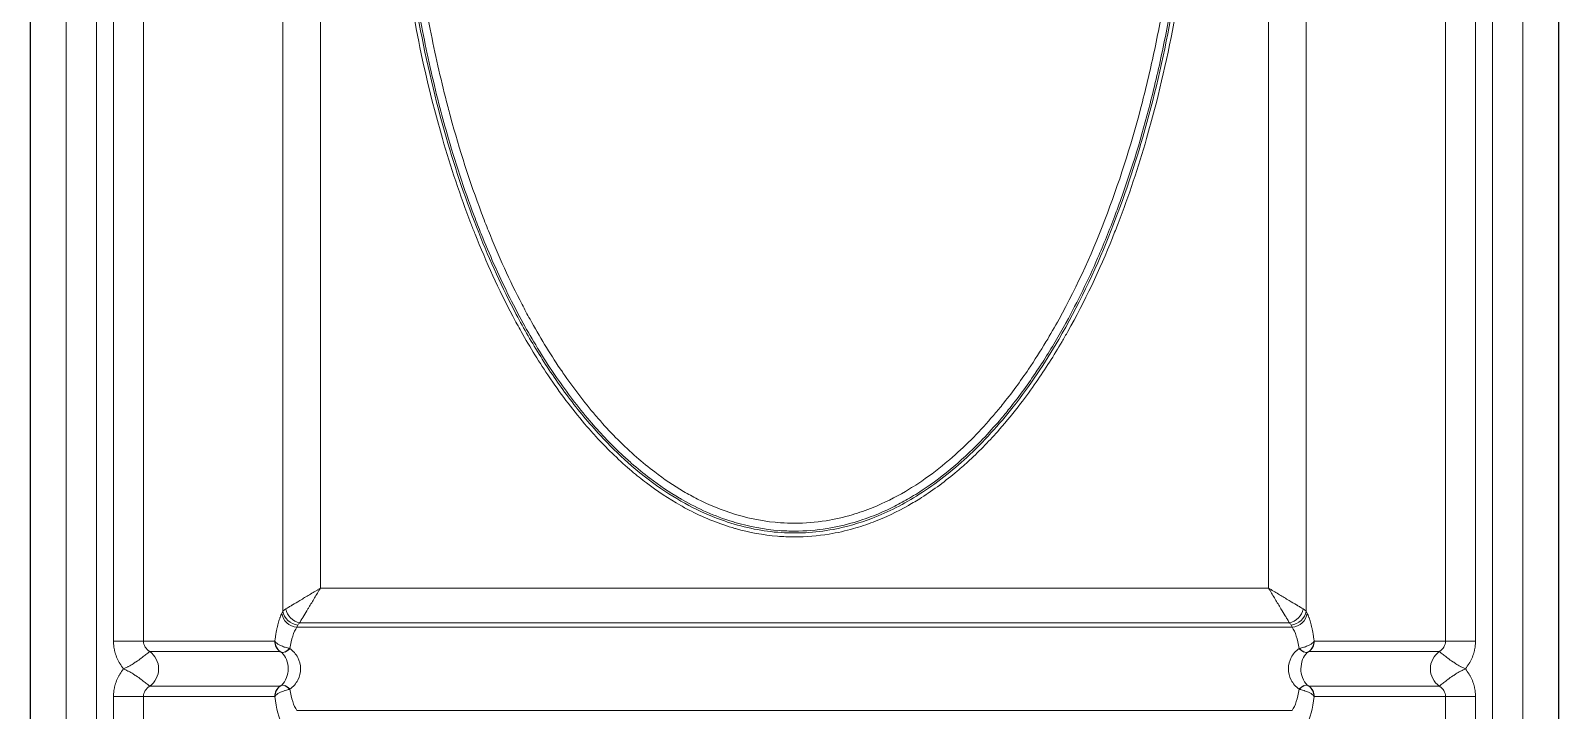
# Model space of a CAD drawing. Header units: millimetres. Extents: x 0 to 1486, y 0 to 1051.
# Drawn here: x 307.04 to 336.74, y 336.79 to 350 of the extents above; entities that cross this region are included whole.
import ezdxf

# ---------------------------------------------------------------- set-up
doc = ezdxf.new("R2010")
doc.units = ezdxf.units.MM
doc.header["$LTSCALE"] = 1.25
doc.layers.add('Sichtbare Kanten(DIN)', color=7, linetype='Continuous', lineweight=25, true_color=0x262659)
doc.layers.add('Sichtbare tangentiale Kanten(DIN)', color=7, linetype='Continuous', lineweight=15, true_color=0x1a1a3e)

msp = doc.modelspace()

# ---------------------------------------------------------------- linework, layer by layer
at = {"layer": 'Sichtbare Kanten(DIN)'}
for p, q in [((307.038, 298.796), (307.038, 411.92)), ((336.738, 411.92), (336.738, 298.796))]:
    msp.add_line(p, q, dxfattribs=at)
for centre, major_axis, ratio, start_param, end_param in [((312.03, 338.136), (0, -0.25), 0.970296, 4.712396, 5.654914), ((312.077, 338.105), (-0.169, -0.184), 0.314992, 0.703155, 1.240368), ((331.699, 338.105), (0.169, -0.184), 0.314992, 5.042817, 5.580031), ((331.747, 338.136), (0, -0.25), 0.970296, 0.628271, 1.570789), ((312.03, 337.061), (0, -0.25), 0.970296, 3.769864, 4.712382), ((312.077, 337.092), (0.169, -0.184), 0.314992, 1.901224, 2.441847), ((331.699, 337.092), (-0.169, -0.184), 0.314992, 3.841338, 4.381961), ((331.747, 337.061), (0, -0.25), 0.970296, 1.570803, 2.513321)]:
    msp.add_ellipse(centre, major_axis=major_axis, ratio=ratio, start_param=start_param, end_param=end_param, dxfattribs=at)
at = {"layer": 'Sichtbare tangentiale Kanten(DIN)'}
for p, q in [((307.732, 299.49), (307.732, 411.227)), ((308.323, 299.49), (308.323, 411.227)), ((335.454, 299.49), (335.454, 411.227)), ((336.045, 299.49), (336.045, 411.227)), ((308.651, 338.136), (308.651, 372.581)), ((309.233, 338.136), (309.233, 372.581)), ((334.544, 338.136), (334.544, 372.581)), ((335.126, 338.136), (335.126, 372.581)), ((311.945, 338.718), (311.945, 371.998)), ((331.832, 338.718), (331.832, 371.998)), ((312.672, 339.166), (312.672, 371.55)), ((331.104, 339.166), (331.104, 371.55)), ((312.672, 339.166), (331.104, 339.166)), ((311.945, 338.718), (311.923, 338.676)), ((331.832, 338.718), (331.853, 338.676)), ((312.236, 338.449), (312.214, 338.406)), ((312.214, 338.406), (331.562, 338.406)), ((312.268, 338.492), (331.508, 338.492)), ((331.541, 338.449), (331.562, 338.406)), ((308.651, 338.136), (309.233, 338.136)), ((309.233, 338.136), (311.787, 338.136)), ((334.544, 338.136), (331.989, 338.136)), ((335.126, 338.136), (334.544, 338.136)), ((309.354, 337.933), (311.887, 337.933)), ((334.423, 337.933), (331.889, 337.933)), ((311.887, 337.263), (309.354, 337.263)), ((331.889, 337.263), (334.423, 337.263)), ((309.233, 337.061), (308.651, 337.061)), ((308.651, 300.979), (308.651, 337.061)), ((309.233, 300.979), (309.233, 337.061)), ((311.787, 337.061), (309.233, 337.061)), ((331.989, 337.061), (334.544, 337.061)), ((334.544, 337.061), (335.126, 337.061)), ((334.544, 300.979), (334.544, 337.061)), ((335.126, 300.979), (335.126, 337.061)), ((312.214, 336.79), (331.562, 336.79))]:
    msp.add_line(p, q, dxfattribs=at)
for centre, start, end in [((309.118, 337.598), 305.1797, 54.8203), ((334.659, 337.598), 125.1797, 234.8203)]:
    msp.add_arc(centre, 0.41, start, end, dxfattribs=at)
for centre, major_axis, ratio, start_param, end_param in [((312.214, 338.676), (0.267, -0.136), 0.876427, 3.667962, 5.132177), ((312.726, 338.666), (-0.803, 0), 0.281851, 5.844325, 6.048636), ((312.236, 338.718), (0.267, -0.136), 0.876427, 3.667962, 5.132177), ((312.268, 338.762), (-0.212, 0.212), 0.822157, 0.88269, 2.258902), ((331.508, 338.762), (-0.212, -0.212), 0.822157, 0.88269, 2.258902), ((331.541, 338.718), (-0.267, -0.136), 0.876427, 1.151008, 2.615224), ((331.562, 338.676), (-0.267, -0.136), 0.876427, 1.151008, 2.615224), ((331.051, 338.666), (0.803, 0), 0.281851, 0.234549, 0.438861), ((312.346, 337.598), (0, 0.9), 0.332438, 0.455273, 1.114572), ((312.761, 338.397), (-0.539, 0), 0.439726, 5.869599, 6.063499), ((331.015, 338.397), (0.539, 0), 0.439726, 0.219686, 0.413587), ((331.431, 337.598), (0, 0.9), 0.332438, 5.168614, 5.827913), ((309.527, 338.136), (-0.294, 0), 0.850826, 0.000149, 0.942731), ((334.25, 338.136), (0.294, 0), 0.850826, 5.340455, 6.283036), ((312.077, 338.105), (-0.169, -0.184), 0.314992, 0.165941, 0.703155), ((331.699, 338.105), (0.169, -0.184), 0.314992, 5.580031, 6.117244), ((309.527, 337.061), (0.294, 0), 0.850826, 2.198862, 3.141444), ((312.077, 337.092), (-0.169, 0.184), 0.314992, 5.58344, 6.117244), ((312.346, 337.598), (0, 0.9), 0.332438, 2.027023, 2.68632), ((331.431, 337.598), (0, 0.9), 0.332438, 3.596865, 4.256163), ((331.699, 337.092), (0.169, 0.184), 0.314992, 0.165941, 0.699745), ((334.25, 337.061), (-0.294, 0), 0.850826, 3.141742, 4.084323), ((312.054, 337.595), (-0.001, 1.197), 0.249407, 2.033422, 2.685728), ((331.723, 337.595), (0.001, 1.197), 0.249407, 3.597457, 4.249764)]:
    msp.add_ellipse(centre, major_axis=major_axis, ratio=ratio, start_param=start_param, end_param=end_param, dxfattribs=at)
for points, knots in [([(321.888, 370.555), (322.101, 370.555), (322.315, 370.538), (322.525, 370.505), (322.697, 370.478), (322.867, 370.441), (323.034, 370.394), (323.21, 370.344), (323.382, 370.284), (323.551, 370.214), (323.74, 370.135), (323.923, 370.045), (324.101, 369.945), (324.233, 369.87), (324.363, 369.79), (324.489, 369.705), (324.683, 369.573), (324.87, 369.43), (325.049, 369.279), (325.141, 369.201), (325.23, 369.121), (325.317, 369.04), (325.512, 368.857), (325.698, 368.665), (325.874, 368.464), (326.098, 368.21), (326.307, 367.944), (326.503, 367.668), (326.531, 367.628), (326.559, 367.588), (326.587, 367.548), (326.807, 367.23), (327.011, 366.901), (327.2, 366.564), (327.225, 366.52), (327.25, 366.476), (327.274, 366.432), (327.435, 366.137), (327.586, 365.836), (327.728, 365.531), (327.891, 365.178), (328.042, 364.82), (328.181, 364.457), (328.456, 363.742), (328.687, 363.01), (328.881, 362.27), (328.883, 362.264), (328.884, 362.258), (328.886, 362.252), (329.082, 361.503), (329.24, 360.745), (329.365, 359.981), (329.432, 359.576), (329.489, 359.169), (329.537, 358.761), (329.579, 358.401), (329.615, 358.039), (329.643, 357.677), (329.689, 357.098), (329.718, 356.517), (329.729, 355.936), (329.733, 355.743), (329.735, 355.551), (329.735, 355.359), (329.735, 354.638), (329.709, 353.918), (329.656, 353.2), (329.652, 353.147), (329.648, 353.093), (329.644, 353.04), (329.582, 352.269), (329.49, 351.5), (329.365, 350.736), (329.364, 350.728), (329.363, 350.72), (329.361, 350.713), (329.237, 349.957), (329.08, 349.206), (328.886, 348.466), (328.837, 348.279), (328.786, 348.093), (328.733, 347.908), (328.571, 347.35), (328.388, 346.798), (328.179, 346.256), (328.144, 346.163), (328.107, 346.07), (328.07, 345.977), (327.818, 345.352), (327.531, 344.741), (327.201, 344.153), (327.164, 344.088), (327.127, 344.024), (327.089, 343.959), (326.932, 343.69), (326.764, 343.426), (326.587, 343.169), (326.489, 343.028), (326.387, 342.888), (326.283, 342.752), (326.152, 342.581), (326.016, 342.415), (325.874, 342.253), (325.689, 342.043), (325.495, 341.841), (325.289, 341.651), (325.211, 341.579), (325.131, 341.508), (325.049, 341.439), (324.829, 341.253), (324.597, 341.08), (324.354, 340.925), (324.271, 340.872), (324.186, 340.821), (324.101, 340.773), (323.882, 340.649), (323.654, 340.541), (323.419, 340.451), (323.293, 340.403), (323.164, 340.36), (323.034, 340.323), (322.879, 340.279), (322.721, 340.244), (322.563, 340.218), (322.34, 340.181), (322.114, 340.162), (321.888, 340.162), (321.777, 340.162), (321.666, 340.167), (321.555, 340.176), (321.281, 340.198), (321.008, 340.248), (320.743, 340.323), (320.738, 340.324), (320.734, 340.326), (320.729, 340.327), (320.437, 340.41), (320.154, 340.524), (319.883, 340.661), (319.813, 340.697), (319.744, 340.734), (319.676, 340.773), (319.444, 340.904), (319.221, 341.052), (319.009, 341.213), (318.913, 341.286), (318.819, 341.361), (318.727, 341.439), (318.492, 341.638), (318.27, 341.853), (318.06, 342.078), (318.007, 342.136), (317.954, 342.194), (317.902, 342.253), (317.647, 342.544), (317.41, 342.851), (317.19, 343.169), (317.17, 343.198), (317.15, 343.227), (317.131, 343.256), (316.933, 343.547), (316.748, 343.847), (316.576, 344.153), (316.52, 344.252), (316.466, 344.351), (316.413, 344.451), (316.138, 344.969), (315.895, 345.503), (315.679, 346.048), (315.651, 346.117), (315.624, 346.186), (315.597, 346.256), (315.389, 346.798), (315.205, 347.35), (315.044, 347.908), (314.99, 348.093), (314.939, 348.279), (314.89, 348.466), (314.723, 349.105), (314.583, 349.751), (314.468, 350.402), (314.448, 350.513), (314.429, 350.625), (314.411, 350.736), (314.286, 351.5), (314.194, 352.269), (314.133, 353.04), (314.131, 353.068), (314.128, 353.097), (314.126, 353.125), (314.07, 353.868), (314.042, 354.613), (314.042, 355.359), (314.042, 355.43), (314.042, 355.5), (314.042, 355.571), (314.047, 356.274), (314.077, 356.977), (314.133, 357.677), (314.143, 357.808), (314.154, 357.938), (314.167, 358.068), (314.226, 358.708), (314.307, 359.347), (314.411, 359.981), (314.471, 360.344), (314.538, 360.707), (314.613, 361.067), (314.696, 361.464), (314.788, 361.859), (314.89, 362.252), (315.002, 362.678), (315.126, 363.102), (315.263, 363.521), (315.366, 363.837), (315.478, 364.151), (315.597, 364.461), (315.652, 364.603), (315.708, 364.744), (315.766, 364.884), (315.997, 365.444), (316.257, 365.991), (316.552, 366.52), (316.56, 366.535), (316.568, 366.549), (316.576, 366.564), (316.766, 366.901), (316.969, 367.23), (317.19, 367.548), (317.199, 367.562), (317.209, 367.576), (317.219, 367.59), (317.431, 367.893), (317.658, 368.186), (317.902, 368.464), (318.031, 368.61), (318.164, 368.752), (318.303, 368.889), (318.439, 369.024), (318.581, 369.154), (318.727, 369.279), (318.859, 369.391), (318.996, 369.498), (319.136, 369.599), (319.31, 369.724), (319.49, 369.84), (319.675, 369.945), (319.825, 370.029), (319.98, 370.107), (320.137, 370.176), (320.334, 370.262), (320.536, 370.335), (320.743, 370.394), (321.115, 370.499), (321.502, 370.555), (321.888, 370.555)], [0, 0, 0, 0, 0.639708, 0.639708, 0.639708, 1.160348, 1.160348, 1.160348, 1.708499, 1.708499, 1.708499, 2.321068, 2.321068, 2.321068, 2.777127, 2.777127, 2.777127, 3.481707, 3.481707, 3.481707, 3.840961, 3.840961, 3.840961, 4.642216, 4.642216, 4.642216, 5.656868, 5.656868, 5.656868, 5.802986, 5.802986, 5.802986, 6.963587, 6.963587, 6.963587, 7.114552, 7.114552, 7.114552, 8.124051, 8.124051, 8.124051, 9.289556, 9.289556, 9.289556, 11.587453, 11.587453, 11.587453, 11.605982, 11.605982, 11.605982, 13.927144, 13.927144, 13.927144, 15.159529, 15.159529, 15.159529, 16.248341, 16.248341, 16.248341, 17.992352, 17.992352, 17.992352, 18.569576, 18.569576, 18.569576, 20.730291, 20.730291, 20.730291, 20.890769, 20.890769, 20.890769, 23.211965, 23.211965, 23.211965, 23.235727, 23.235727, 23.235727, 25.53318, 25.53318, 25.53318, 26.112017, 26.112017, 26.112017, 27.854377, 27.854377, 27.854377, 28.153739, 28.153739, 28.153739, 30.175562, 30.175562, 30.175562, 30.399314, 30.399314, 30.399314, 31.336224, 31.336224, 31.336224, 31.85246, 31.85246, 31.85246, 32.496894, 32.496894, 32.496894, 33.336993, 33.336993, 33.336993, 33.657413, 33.657413, 33.657413, 34.522413, 34.522413, 34.522413, 34.818036, 34.818036, 34.818036, 35.57249, 35.57249, 35.57249, 35.978641, 35.978641, 35.978641, 36.461729, 36.461729, 36.461729, 37.139135, 37.139135, 37.139135, 37.472442, 37.472442, 37.472442, 38.299742, 38.299742, 38.299742, 38.313597, 38.313597, 38.313597, 39.224503, 39.224503, 39.224503, 39.460284, 39.460284, 39.460284, 40.259784, 40.259784, 40.259784, 40.620853, 40.620853, 40.620853, 41.545701, 41.545701, 41.545701, 41.781511, 41.781511, 41.781511, 42.942132, 42.942132, 42.942132, 43.047049, 43.047049, 43.047049, 44.102719, 44.102719, 44.102719, 44.442228, 44.442228, 44.442228, 46.200033, 46.200033, 46.200033, 46.423921, 46.423921, 46.423921, 48.166433, 48.166433, 48.166433, 48.745108, 48.745108, 48.745108, 50.727283, 50.727283, 50.727283, 51.066318, 51.066318, 51.066318, 53.387519, 53.387519, 53.387519, 53.473034, 53.473034, 53.473034, 55.708716, 55.708716, 55.708716, 55.921312, 55.921312, 55.921312, 58.029915, 58.029915, 58.029915, 58.421576, 58.421576, 58.421576, 60.351166, 60.351166, 60.351166, 61.455449, 61.455449, 61.455449, 62.672368, 62.672368, 62.672368, 63.995258, 63.995258, 63.995258, 64.993534, 64.993534, 64.993534, 65.448701, 65.448701, 65.448701, 67.264643, 67.264643, 67.264643, 67.314698, 67.314698, 67.314698, 68.475297, 68.475297, 68.475297, 68.525889, 68.525889, 68.525889, 69.636002, 69.636002, 69.636002, 70.220476, 70.220476, 70.220476, 70.796631, 70.796631, 70.796631, 71.316647, 71.316647, 71.316647, 71.957253, 71.957253, 71.957253, 72.473802, 72.473802, 72.473802, 73.117889, 73.117889, 73.117889, 74.278288, 74.278288, 74.278288, 74.278288]), ([(321.888, 370.479), (322.15, 370.479), (322.709, 370.423), (323.583, 370.153), (324.462, 369.669), (325.311, 368.978), (326.071, 368.15), (326.702, 367.267), (327.435, 366.031), (328.172, 364.387), (328.797, 362.402), (329.215, 360.516), (329.529, 358.426), (329.695, 355.982), (329.622, 353.127), (329.282, 350.43), (328.724, 348.024), (328.012, 345.928), (327.172, 344.164), (326.216, 342.733), (325.301, 341.718), (324.369, 340.984), (323.48, 340.525), (322.547, 340.257), (321.565, 340.203), (320.644, 340.403), (319.89, 340.726), (319.26, 341.105), (318.658, 341.581), (318.054, 342.176), (317.485, 342.865), (316.944, 343.659), (316.339, 344.713), (315.695, 346.129), (315.056, 348.019), (314.505, 350.375), (314.174, 352.944), (314.085, 355.597), (314.213, 358.168), (314.59, 360.82), (315.182, 363.145), (315.883, 365.031), (316.494, 366.298), (317.11, 367.317), (317.683, 368.112), (318.408, 368.924), (319.233, 369.617), (320.183, 370.15), (321.051, 370.423), (321.641, 370.479), (321.888, 370.479)], [0, 0, 0, 0, 0.801473, 1.708499, 2.777127, 3.840961, 5.018658, 6.172353, 7.114552, 9.351003, 11.587453, 13.373491, 15.159529, 17.94491, 20.730291, 23.740723, 26.112017, 28.153739, 30.399314, 31.987116, 33.336993, 34.522413, 35.57249, 36.368743, 37.472442, 38.554664, 39.224503, 39.965544, 40.78815, 41.545701, 42.532728, 43.487478, 44.442228, 46.200033, 48.166433, 50.445565, 53.473034, 55.947305, 58.421576, 61.208417, 63.995258, 65.629951, 67.264643, 68.228999, 69.222094, 70.220476, 71.519845, 72.473802, 73.523577, 74.278288, 74.278288, 74.278288, 74.278288]), ([(321.888, 370.443), (322.281, 370.443), (322.674, 370.382), (323.05, 370.272), (323.22, 370.222), (323.387, 370.161), (323.55, 370.092), (323.746, 370.008), (323.937, 369.911), (324.121, 369.804), (324.236, 369.736), (324.349, 369.664), (324.459, 369.589), (324.669, 369.445), (324.87, 369.287), (325.061, 369.12), (325.103, 369.083), (325.146, 369.045), (325.187, 369.007), (325.43, 368.784), (325.658, 368.546), (325.871, 368.296), (325.932, 368.225), (325.992, 368.153), (326.051, 368.08), (326.233, 367.853), (326.404, 367.619), (326.566, 367.379), (326.616, 367.305), (326.665, 367.23), (326.714, 367.155), (326.872, 366.908), (327.022, 366.655), (327.164, 366.398), (327.171, 366.385), (327.178, 366.372), (327.186, 366.358), (327.341, 366.074), (327.486, 365.784), (327.622, 365.491), (327.786, 365.139), (327.936, 364.782), (328.075, 364.42), (328.088, 364.386), (328.101, 364.351), (328.114, 364.316), (328.238, 363.989), (328.352, 363.659), (328.458, 363.326), (328.583, 362.933), (328.697, 362.536), (328.8, 362.137), (328.86, 361.903), (328.916, 361.668), (328.969, 361.432), (329.083, 360.925), (329.181, 360.415), (329.264, 359.902), (329.285, 359.77), (329.306, 359.638), (329.325, 359.505), (329.416, 358.885), (329.485, 358.262), (329.534, 357.637), (329.589, 356.932), (329.618, 356.224), (329.622, 355.517), (329.622, 355.464), (329.622, 355.411), (329.622, 355.359), (329.622, 354.598), (329.593, 353.838), (329.534, 353.08), (329.521, 352.915), (329.506, 352.749), (329.491, 352.583), (329.434, 351.992), (329.359, 351.402), (329.264, 350.815), (329.203, 350.435), (329.133, 350.055), (329.054, 349.678), (328.978, 349.31), (328.893, 348.944), (328.8, 348.58), (328.638, 347.952), (328.45, 347.329), (328.231, 346.718), (328.193, 346.612), (328.154, 346.506), (328.114, 346.401), (328.01, 346.125), (327.899, 345.851), (327.781, 345.579), (327.596, 345.155), (327.394, 344.737), (327.17, 344.331), (327.168, 344.327), (327.166, 344.323), (327.164, 344.319), (327.028, 344.072), (326.885, 343.83), (326.733, 343.592), (326.678, 343.507), (326.623, 343.422), (326.566, 343.339), (326.402, 343.096), (326.228, 342.859), (326.044, 342.629), (325.987, 342.559), (325.929, 342.49), (325.871, 342.421), (325.664, 342.179), (325.444, 341.948), (325.21, 341.731), (325.161, 341.686), (325.111, 341.641), (325.061, 341.597), (324.866, 341.427), (324.662, 341.268), (324.448, 341.122), (324.341, 341.049), (324.232, 340.98), (324.121, 340.914), (324.027, 340.86), (323.932, 340.808), (323.836, 340.759), (323.63, 340.655), (323.418, 340.565), (323.199, 340.492), (323.15, 340.475), (323.1, 340.46), (323.05, 340.445), (322.878, 340.394), (322.703, 340.354), (322.526, 340.326), (322.315, 340.292), (322.102, 340.275), (321.888, 340.275), (321.79, 340.275), (321.691, 340.278), (321.593, 340.286), (321.299, 340.308), (321.008, 340.362), (320.726, 340.445), (320.71, 340.45), (320.693, 340.455), (320.677, 340.46), (320.339, 340.564), (320.015, 340.709), (319.71, 340.883), (319.692, 340.893), (319.674, 340.904), (319.656, 340.914), (319.455, 341.032), (319.263, 341.162), (319.078, 341.302), (318.954, 341.396), (318.833, 341.495), (318.716, 341.597), (318.648, 341.656), (318.582, 341.717), (318.516, 341.778), (318.301, 341.981), (318.098, 342.196), (317.907, 342.42), (317.676, 342.69), (317.462, 342.972), (317.262, 343.263), (317.245, 343.288), (317.227, 343.313), (317.21, 343.339), (317.101, 343.5), (316.996, 343.665), (316.894, 343.832), (316.797, 343.992), (316.703, 344.155), (316.613, 344.319), (316.51, 344.505), (316.412, 344.693), (316.318, 344.883), (316.129, 345.266), (315.957, 345.656), (315.798, 346.051), (315.752, 346.167), (315.706, 346.284), (315.662, 346.401), (315.464, 346.926), (315.289, 347.459), (315.135, 347.998), (315.08, 348.191), (315.027, 348.385), (314.977, 348.58), (314.856, 349.049), (314.75, 349.522), (314.658, 349.997), (314.605, 350.269), (314.556, 350.542), (314.512, 350.815), (314.391, 351.566), (314.302, 352.322), (314.242, 353.08), (314.222, 353.336), (314.206, 353.593), (314.193, 353.849), (314.167, 354.352), (314.154, 354.855), (314.154, 355.359), (314.154, 355.752), (314.162, 356.146), (314.178, 356.54), (314.192, 356.906), (314.214, 357.272), (314.243, 357.637), (314.284, 358.167), (314.34, 358.695), (314.411, 359.221), (314.442, 359.449), (314.476, 359.676), (314.512, 359.902), (314.592, 360.393), (314.685, 360.881), (314.792, 361.366), (314.85, 361.624), (314.911, 361.881), (314.977, 362.137), (315.092, 362.585), (315.221, 363.03), (315.365, 363.47), (315.457, 363.754), (315.556, 364.036), (315.662, 364.316), (315.693, 364.399), (315.725, 364.481), (315.758, 364.564), (315.9, 364.924), (316.053, 365.281), (316.22, 365.632), (316.344, 365.891), (316.474, 366.147), (316.613, 366.398), (316.669, 366.5), (316.726, 366.601), (316.785, 366.702), (316.914, 366.922), (317.049, 367.139), (317.192, 367.352), (317.198, 367.361), (317.204, 367.37), (317.21, 367.379), (317.347, 367.582), (317.491, 367.781), (317.643, 367.975), (317.728, 368.084), (317.815, 368.191), (317.905, 368.297), (318.094, 368.517), (318.293, 368.728), (318.504, 368.928), (318.574, 368.993), (318.644, 369.058), (318.716, 369.12), (318.899, 369.281), (319.091, 369.432), (319.292, 369.571), (319.41, 369.653), (319.531, 369.731), (319.655, 369.804), (319.825, 369.903), (320, 369.993), (320.18, 370.072), (320.357, 370.15), (320.54, 370.217), (320.726, 370.272), (320.867, 370.313), (321.01, 370.348), (321.154, 370.374), (321.396, 370.419), (321.642, 370.443), (321.888, 370.443)], [0, 0, 0, 0, 1.13436, 1.13436, 1.13436, 1.648132, 1.648132, 1.648132, 2.268893, 2.268893, 2.268893, 2.658644, 2.658644, 2.658644, 3.403508, 3.403508, 3.403508, 3.570243, 3.570243, 3.570243, 4.538009, 4.538009, 4.538009, 4.814995, 4.814995, 4.814995, 5.672522, 5.672522, 5.672522, 5.936787, 5.936787, 5.936787, 6.807049, 6.807049, 6.807049, 6.85221, 6.85221, 6.85221, 7.813767, 7.813767, 7.813767, 8.965202, 8.965202, 8.965202, 9.076064, 9.076064, 9.076064, 10.116636, 10.116636, 10.116636, 11.345066, 11.345066, 11.345066, 12.065149, 12.065149, 12.065149, 13.614093, 13.614093, 13.614093, 14.013663, 14.013663, 14.013663, 15.88308, 15.88308, 15.88308, 17.995019, 17.995019, 17.995019, 18.152131, 18.152131, 18.152131, 20.421151, 20.421151, 20.421151, 20.917399, 20.917399, 20.917399, 22.690238, 22.690238, 22.690238, 23.83978, 23.83978, 23.83978, 24.959232, 24.959232, 24.959232, 26.893631, 26.893631, 26.893631, 27.228211, 27.228211, 27.228211, 28.107348, 28.107348, 28.107348, 29.483886, 29.483886, 29.483886, 29.497213, 29.497213, 29.497213, 30.332062, 30.332062, 30.332062, 30.631736, 30.631736, 30.631736, 31.500075, 31.500075, 31.500075, 31.766262, 31.766262, 31.766262, 32.704434, 32.704434, 32.704434, 32.900755, 32.900755, 32.900755, 33.658217, 33.658217, 33.658217, 34.035302, 34.035302, 34.035302, 34.350766, 34.350766, 34.350766, 35.019428, 35.019428, 35.019428, 35.169775, 35.169775, 35.169775, 35.688089, 35.688089, 35.688089, 36.304253, 36.304253, 36.304253, 36.588432, 36.588432, 36.588432, 37.438768, 37.438768, 37.438768, 37.488776, 37.488776, 37.488776, 38.512582, 38.512582, 38.512582, 38.573276, 38.573276, 38.573276, 39.250927, 39.250927, 39.250927, 39.707763, 39.707763, 39.707763, 39.971507, 39.971507, 39.971507, 40.840853, 40.840853, 40.840853, 41.886498, 41.886498, 41.886498, 41.976802, 41.976802, 41.976802, 42.555048, 42.555048, 42.555048, 43.111289, 43.111289, 43.111289, 43.74126, 43.74126, 43.74126, 45.007841, 45.007841, 45.007841, 45.380295, 45.380295, 45.380295, 47.050279, 47.050279, 47.050279, 47.649332, 47.649332, 47.649332, 49.092716, 49.092716, 49.092716, 49.918292, 49.918292, 49.918292, 52.18734, 52.18734, 52.18734, 52.954306, 52.954306, 52.954306, 54.456398, 54.456398, 54.456398, 55.632024, 55.632024, 55.632024, 56.72542, 56.72542, 56.72542, 58.309742, 58.309742, 58.309742, 58.994445, 58.994445, 58.994445, 60.475949, 60.475949, 60.475949, 61.263459, 61.263459, 61.263459, 62.642156, 62.642156, 62.642156, 63.532468, 63.532468, 63.532468, 63.795658, 63.795658, 63.795658, 64.94916, 64.94916, 64.94916, 65.801482, 65.801482, 65.801482, 66.146102, 66.146102, 66.146102, 66.904062, 66.904062, 66.904062, 66.935983, 66.935983, 66.935983, 67.662022, 67.662022, 67.662022, 68.070543, 68.070543, 68.070543, 68.924954, 68.924954, 68.924954, 69.205049, 69.205049, 69.205049, 69.919449, 69.919449, 69.919449, 70.33964, 70.33964, 70.33964, 70.911285, 70.911285, 70.911285, 71.474241, 71.474241, 71.474241, 71.898749, 71.898749, 71.898749, 72.608523, 72.608523, 72.608523, 72.608523]), ([(321.888, 370.289), (322.095, 370.289), (322.302, 370.272), (322.506, 370.239), (322.675, 370.212), (322.843, 370.174), (323.007, 370.125), (323.171, 370.077), (323.332, 370.018), (323.49, 369.951), (323.68, 369.87), (323.865, 369.776), (324.044, 369.671), (324.156, 369.606), (324.265, 369.536), (324.372, 369.463), (324.577, 369.322), (324.773, 369.168), (324.96, 369.005), (325.002, 368.968), (325.043, 368.931), (325.084, 368.894), (325.318, 368.679), (325.538, 368.449), (325.745, 368.208), (325.748, 368.205), (325.751, 368.201), (325.755, 368.197), (325.949, 367.97), (326.132, 367.732), (326.305, 367.488), (326.35, 367.423), (326.395, 367.359), (326.439, 367.293), (326.651, 366.98), (326.847, 366.656), (327.03, 366.325), (327.037, 366.311), (327.044, 366.298), (327.051, 366.285), (327.18, 366.05), (327.301, 365.811), (327.416, 365.569), (327.573, 365.24), (327.718, 364.906), (327.853, 364.567), (327.893, 364.466), (327.932, 364.364), (327.971, 364.262), (328.094, 363.938), (328.207, 363.61), (328.312, 363.279), (328.437, 362.889), (328.549, 362.495), (328.651, 362.099), (328.701, 361.906), (328.748, 361.713), (328.792, 361.52), (328.918, 360.976), (329.024, 360.428), (329.113, 359.878), (329.134, 359.746), (329.154, 359.615), (329.174, 359.483), (329.264, 358.866), (329.333, 358.247), (329.381, 357.626), (329.436, 356.924), (329.465, 356.22), (329.469, 355.516), (329.469, 355.463), (329.469, 355.411), (329.469, 355.359), (329.469, 354.602), (329.44, 353.846), (329.381, 353.092), (329.369, 352.932), (329.355, 352.772), (329.34, 352.612), (329.283, 352.019), (329.208, 351.428), (329.113, 350.839), (329.052, 350.461), (328.982, 350.084), (328.904, 349.709), (328.828, 349.344), (328.744, 348.98), (328.651, 348.619), (328.463, 347.886), (328.238, 347.163), (327.971, 346.455), (327.704, 345.747), (327.394, 345.055), (327.03, 344.393), (326.948, 344.245), (326.864, 344.098), (326.777, 343.953), (326.669, 343.774), (326.557, 343.598), (326.439, 343.424), (326.277, 343.185), (326.106, 342.951), (325.924, 342.726), (325.869, 342.656), (325.812, 342.588), (325.754, 342.521), (325.508, 342.233), (325.244, 341.961), (324.96, 341.712), (324.934, 341.69), (324.908, 341.668), (324.883, 341.646), (324.716, 341.505), (324.542, 341.371), (324.362, 341.248), (324.258, 341.177), (324.152, 341.11), (324.043, 341.046), (323.841, 340.928), (323.631, 340.823), (323.415, 340.735), (323.281, 340.681), (323.145, 340.633), (323.007, 340.592), (322.841, 340.543), (322.672, 340.504), (322.502, 340.477), (322.299, 340.444), (322.094, 340.428), (321.888, 340.428), (321.798, 340.428), (321.709, 340.431), (321.619, 340.437), (321.332, 340.457), (321.046, 340.51), (320.77, 340.592), (320.754, 340.597), (320.738, 340.601), (320.722, 340.606), (320.474, 340.683), (320.233, 340.782), (320.002, 340.899), (319.911, 340.946), (319.821, 340.995), (319.733, 341.046), (319.538, 341.161), (319.351, 341.287), (319.171, 341.424), (319.049, 341.516), (318.931, 341.612), (318.817, 341.712), (318.567, 341.931), (318.333, 342.167), (318.114, 342.415), (318.083, 342.45), (318.052, 342.485), (318.022, 342.521), (317.796, 342.785), (317.585, 343.063), (317.388, 343.35), (317.371, 343.375), (317.354, 343.399), (317.337, 343.424), (317.125, 343.738), (316.929, 344.061), (316.747, 344.393), (316.694, 344.488), (316.643, 344.584), (316.592, 344.681), (316.351, 345.145), (316.135, 345.622), (315.94, 346.108), (315.894, 346.223), (315.849, 346.339), (315.805, 346.455), (315.574, 347.068), (315.375, 347.692), (315.203, 348.324), (315.177, 348.422), (315.151, 348.52), (315.125, 348.619), (315.005, 349.085), (314.9, 349.554), (314.808, 350.027), (314.755, 350.297), (314.707, 350.568), (314.663, 350.839), (314.543, 351.586), (314.454, 352.338), (314.395, 353.092), (314.336, 353.846), (314.307, 354.602), (314.307, 355.359), (314.307, 355.706), (314.313, 356.054), (314.326, 356.402), (314.34, 356.81), (314.363, 357.218), (314.395, 357.625), (314.436, 358.152), (314.492, 358.677), (314.563, 359.201), (314.594, 359.427), (314.627, 359.653), (314.664, 359.878), (314.751, 360.419), (314.855, 360.957), (314.977, 361.491), (315.024, 361.694), (315.073, 361.897), (315.125, 362.099), (315.24, 362.544), (315.368, 362.985), (315.51, 363.422), (315.602, 363.704), (315.701, 363.984), (315.805, 364.262), (315.873, 364.441), (315.943, 364.618), (316.016, 364.795), (316.232, 365.317), (316.475, 365.829), (316.747, 366.325), (316.802, 366.425), (316.859, 366.525), (316.917, 366.624), (317.05, 366.852), (317.19, 367.075), (317.337, 367.293), (317.401, 367.387), (317.466, 367.481), (317.532, 367.573), (317.687, 367.788), (317.85, 367.996), (318.022, 368.197), (318.207, 368.413), (318.403, 368.621), (318.61, 368.817), (318.677, 368.881), (318.746, 368.944), (318.817, 369.005), (318.996, 369.162), (319.183, 369.31), (319.379, 369.445), (319.494, 369.525), (319.612, 369.601), (319.733, 369.671), (319.897, 369.768), (320.067, 369.855), (320.241, 369.932), (320.413, 370.007), (320.59, 370.072), (320.77, 370.125), (320.905, 370.165), (321.043, 370.198), (321.182, 370.224), (321.415, 370.267), (321.652, 370.289), (321.888, 370.289)], [0, 0, 0, 0, 0.620901, 0.620901, 0.620901, 1.134291, 1.134291, 1.134291, 1.648132, 1.648132, 1.648132, 2.268896, 2.268896, 2.268896, 2.658644, 2.658644, 2.658644, 3.403509, 3.403509, 3.403509, 3.570243, 3.570243, 3.570243, 4.522872, 4.522872, 4.522872, 4.538033, 4.538033, 4.538033, 5.435647, 5.435647, 5.435647, 5.672526, 5.672526, 5.672526, 6.807049, 6.807049, 6.807049, 6.85221, 6.85221, 6.85221, 7.65563, 7.65563, 7.65563, 8.748582, 8.748582, 8.748582, 9.07605, 9.07605, 9.07605, 10.116636, 10.116636, 10.116636, 11.345061, 11.345061, 11.345061, 11.940907, 11.940907, 11.940907, 13.614094, 13.614094, 13.614094, 14.013663, 14.013663, 14.013663, 15.883041, 15.883041, 15.883041, 17.995019, 17.995019, 17.995019, 18.152131, 18.152131, 18.152131, 20.421151, 20.421151, 20.421151, 20.902488, 20.902488, 20.902488, 22.690208, 22.690208, 22.690208, 23.83978, 23.83978, 23.83978, 24.959232, 24.959232, 24.959232, 27.228332, 27.228332, 27.228332, 29.497264, 29.497264, 29.497264, 30.004132, 30.004132, 30.004132, 30.631822, 30.631822, 30.631822, 31.500075, 31.500075, 31.500075, 31.766262, 31.766262, 31.766262, 32.900744, 32.900744, 32.900744, 33.002604, 33.002604, 33.002604, 33.658217, 33.658217, 33.658217, 34.035386, 34.035386, 34.035386, 34.737409, 34.737409, 34.737409, 35.169886, 35.169886, 35.169886, 35.688089, 35.688089, 35.688089, 36.304254, 36.304254, 36.304254, 36.573387, 36.573387, 36.573387, 37.438768, 37.438768, 37.438768, 37.488776, 37.488776, 37.488776, 38.267108, 38.267108, 38.267108, 38.573188, 38.573188, 38.573188, 39.250927, 39.250927, 39.250927, 39.707618, 39.707618, 39.707618, 40.702482, 40.702482, 40.702482, 40.842288, 40.842288, 40.842288, 41.886498, 41.886498, 41.886498, 41.976801, 41.976801, 41.976801, 43.111293, 43.111293, 43.111293, 43.438274, 43.438274, 43.438274, 45.007841, 45.007841, 45.007841, 45.380294, 45.380294, 45.380294, 47.344178, 47.344178, 47.344178, 47.649338, 47.649338, 47.649338, 49.092716, 49.092716, 49.092716, 49.918319, 49.918319, 49.918319, 52.187343, 52.187343, 52.187343, 54.456392, 54.456392, 54.456392, 55.49965, 55.49965, 55.49965, 56.725435, 56.725435, 56.725435, 58.309742, 58.309742, 58.309742, 58.994439, 58.994439, 58.994439, 60.637765, 60.637765, 60.637765, 61.26347, 61.26347, 61.26347, 62.642156, 62.642156, 62.642156, 63.532496, 63.532496, 63.532496, 64.10511, 64.10511, 64.10511, 65.801507, 65.801507, 65.801507, 66.146102, 66.146102, 66.146102, 66.936006, 66.936006, 66.936006, 67.277478, 67.277478, 67.277478, 68.070691, 68.070691, 68.070691, 68.924954, 68.924954, 68.924954, 69.205049, 69.205049, 69.205049, 69.919449, 69.919449, 69.919449, 70.339628, 70.339628, 70.339628, 70.911285, 70.911285, 70.911285, 71.474194, 71.474194, 71.474194, 71.898749, 71.898749, 71.898749, 72.608523, 72.608523, 72.608523, 72.608523]), ([(311.999, 338.762), (312.008, 338.767), (312.017, 338.773), (312.028, 338.779), (312.038, 338.785), (312.049, 338.792), (312.06, 338.798), (312.079, 338.81), (312.099, 338.822), (312.12, 338.834), (312.124, 338.837), (312.128, 338.839), (312.132, 338.842), (312.175, 338.868), (312.222, 338.896), (312.27, 338.925), (312.28, 338.931), (312.29, 338.936), (312.299, 338.942), (312.358, 338.978), (312.42, 339.015), (312.482, 339.052), (312.514, 339.071), (312.545, 339.09), (312.577, 339.109), (312.593, 339.118), (312.609, 339.128), (312.625, 339.137), (312.64, 339.147), (312.656, 339.156), (312.672, 339.166)], [0, 0, 0, 0, 0.0583903, 0.0583903, 0.0583903, 0.1166231, 0.1166231, 0.1166231, 0.2137311, 0.2137311, 0.2137311, 0.233069, 0.233069, 0.233069, 0.4274621, 0.4274621, 0.4274621, 0.4661163, 0.4661163, 0.4661163, 0.6989275, 0.6989275, 0.6989275, 0.8156207, 0.8156207, 0.8156207, 0.8739806, 0.8739806, 0.8739806, 0.9322842, 0.9322842, 0.9322842, 0.9322842]), ([(312.268, 338.492), (312.274, 338.501), (312.279, 338.511), (312.285, 338.521), (312.292, 338.532), (312.298, 338.542), (312.305, 338.554), (312.316, 338.572), (312.328, 338.592), (312.341, 338.613), (312.343, 338.618), (312.346, 338.622), (312.348, 338.626), (312.374, 338.669), (312.402, 338.715), (312.431, 338.764), (312.437, 338.774), (312.443, 338.783), (312.449, 338.793), (312.484, 338.852), (312.521, 338.913), (312.558, 338.976), (312.577, 339.007), (312.596, 339.039), (312.615, 339.071), (312.625, 339.086), (312.634, 339.102), (312.644, 339.118), (312.653, 339.134), (312.663, 339.15), (312.672, 339.166)], [0, 0, 0, 0, 0.0583903, 0.0583903, 0.0583903, 0.1166231, 0.1166231, 0.1166231, 0.2137311, 0.2137311, 0.2137311, 0.233069, 0.233069, 0.233069, 0.4274621, 0.4274621, 0.4274621, 0.4661163, 0.4661163, 0.4661163, 0.6989275, 0.6989275, 0.6989275, 0.8156207, 0.8156207, 0.8156207, 0.8739806, 0.8739806, 0.8739806, 0.9322842, 0.9322842, 0.9322842, 0.9322842]), ([(331.508, 338.492), (331.503, 338.501), (331.497, 338.511), (331.491, 338.521), (331.485, 338.532), (331.478, 338.542), (331.472, 338.554), (331.461, 338.572), (331.449, 338.592), (331.436, 338.613), (331.433, 338.618), (331.431, 338.622), (331.428, 338.626), (331.403, 338.669), (331.375, 338.715), (331.345, 338.764), (331.34, 338.774), (331.334, 338.783), (331.328, 338.793), (331.292, 338.852), (331.256, 338.913), (331.218, 338.976), (331.199, 339.007), (331.18, 339.039), (331.161, 339.071), (331.152, 339.086), (331.142, 339.102), (331.133, 339.118), (331.123, 339.134), (331.114, 339.15), (331.104, 339.166)], [0, 0, 0, 0, 0.0583903, 0.0583903, 0.0583903, 0.1166231, 0.1166231, 0.1166231, 0.213731, 0.213731, 0.213731, 0.233069, 0.233069, 0.233069, 0.4274621, 0.4274621, 0.4274621, 0.4661163, 0.4661163, 0.4661163, 0.6989275, 0.6989275, 0.6989275, 0.8156207, 0.8156207, 0.8156207, 0.8739806, 0.8739806, 0.8739806, 0.9322842, 0.9322842, 0.9322842, 0.9322842]), ([(331.778, 338.762), (331.769, 338.767), (331.759, 338.773), (331.749, 338.779), (331.739, 338.785), (331.728, 338.792), (331.717, 338.798), (331.698, 338.81), (331.678, 338.822), (331.657, 338.834), (331.653, 338.837), (331.648, 338.839), (331.644, 338.842), (331.601, 338.868), (331.555, 338.896), (331.506, 338.925), (331.497, 338.931), (331.487, 338.936), (331.477, 338.942), (331.418, 338.978), (331.357, 339.015), (331.294, 339.052), (331.263, 339.071), (331.231, 339.09), (331.2, 339.109), (331.184, 339.118), (331.168, 339.128), (331.152, 339.137), (331.136, 339.147), (331.12, 339.156), (331.104, 339.166)], [0, 0, 0, 0, 0.0583903, 0.0583903, 0.0583903, 0.1166231, 0.1166231, 0.1166231, 0.213731, 0.213731, 0.213731, 0.233069, 0.233069, 0.233069, 0.4274621, 0.4274621, 0.4274621, 0.4661163, 0.4661163, 0.4661163, 0.6989275, 0.6989275, 0.6989275, 0.8156207, 0.8156207, 0.8156207, 0.8739806, 0.8739806, 0.8739806, 0.9322842, 0.9322842, 0.9322842, 0.9322842]), ([(311.787, 338.136), (311.79, 338.16), (311.793, 338.183), (311.797, 338.206), (311.8, 338.229), (311.803, 338.251), (311.807, 338.272), (311.808, 338.28), (311.81, 338.288), (311.811, 338.296), (311.813, 338.309), (311.816, 338.322), (311.818, 338.335), (311.822, 338.356), (311.827, 338.376), (311.831, 338.395), (311.835, 338.414), (311.84, 338.433), (311.844, 338.451), (311.849, 338.47), (311.854, 338.487), (311.858, 338.504), (311.863, 338.521), (311.868, 338.538), (311.874, 338.553), (311.876, 338.561), (311.878, 338.568), (311.881, 338.575), (311.884, 338.583), (311.886, 338.591), (311.889, 338.599), (311.895, 338.613), (311.9, 338.627), (311.906, 338.639), (311.911, 338.652), (311.917, 338.664), (311.923, 338.676)], [-7.0667013, -7.0667013, -7.0667013, -7.0667013, -6.9851631, -6.9851631, -6.9851631, -6.9063529, -6.9063529, -6.9063529, -6.8774267, -6.8774267, -6.8774267, -6.8275427, -6.8275427, -6.8275427, -6.7487325, -6.7487325, -6.7487325, -6.6699223, -6.6699223, -6.6699223, -6.5911121, -6.5911121, -6.5911121, -6.5123019, -6.5123019, -6.5123019, -6.4763893, -6.4763893, -6.4763893, -6.4334917, -6.4334917, -6.4334917, -6.3546815, -6.3546815, -6.3546815, -6.2758713, -6.2758713, -6.2758713, -6.2758713]), ([(331.989, 338.136), (331.986, 338.16), (331.983, 338.183), (331.98, 338.206), (331.977, 338.229), (331.973, 338.251), (331.969, 338.272), (331.968, 338.28), (331.967, 338.288), (331.965, 338.296), (331.963, 338.309), (331.961, 338.322), (331.958, 338.335), (331.954, 338.356), (331.95, 338.376), (331.946, 338.395), (331.941, 338.414), (331.937, 338.433), (331.932, 338.451), (331.928, 338.47), (331.923, 338.487), (331.918, 338.504), (331.913, 338.521), (331.908, 338.538), (331.903, 338.553), (331.901, 338.561), (331.898, 338.568), (331.896, 338.575), (331.893, 338.583), (331.89, 338.591), (331.887, 338.599), (331.882, 338.613), (331.876, 338.627), (331.871, 338.639), (331.865, 338.652), (331.859, 338.664), (331.853, 338.676)], [-3.2514067, -3.2514067, -3.2514067, -3.2514067, -3.1698686, -3.1698686, -3.1698686, -3.0910584, -3.0910584, -3.0910584, -3.0621321, -3.0621321, -3.0621321, -3.0122481, -3.0122481, -3.0122481, -2.9334379, -2.9334379, -2.9334379, -2.8546277, -2.8546277, -2.8546277, -2.7758175, -2.7758175, -2.7758175, -2.6970073, -2.6970073, -2.6970073, -2.6610947, -2.6610947, -2.6610947, -2.6181971, -2.6181971, -2.6181971, -2.5393869, -2.5393869, -2.5393869, -2.4605767, -2.4605767, -2.4605767, -2.4605767]), ([(308.848, 337.598), (308.821, 337.63), (308.796, 337.664), (308.775, 337.7), (308.765, 337.716), (308.755, 337.733), (308.746, 337.75), (308.737, 337.767), (308.729, 337.784), (308.721, 337.801), (308.706, 337.837), (308.693, 337.873), (308.682, 337.909), (308.68, 337.919), (308.677, 337.928), (308.675, 337.937), (308.672, 337.946), (308.67, 337.956), (308.668, 337.965), (308.664, 337.984), (308.661, 338.003), (308.659, 338.021), (308.658, 338.026), (308.657, 338.031), (308.657, 338.036), (308.655, 338.05), (308.654, 338.064), (308.653, 338.078), (308.651, 338.097), (308.651, 338.116), (308.651, 338.136)], [-3.2766607, -3.2766607, -3.2766607, -3.2766607, -3.1517855, -3.1517855, -3.1517855, -3.0941284, -3.0941284, -3.0941284, -3.0364714, -3.0364714, -3.0364714, -2.9211572, -2.9211572, -2.9211572, -2.892329, -2.892329, -2.892329, -2.8635001, -2.8635001, -2.8635001, -2.805843, -2.805843, -2.805843, -2.7914284, -2.7914284, -2.7914284, -2.748186, -2.748186, -2.748186, -2.6905289, -2.6905289, -2.6905289, -2.6905289]), ([(312.077, 337.995), (312.07, 337.996), (312.063, 337.997), (312.056, 337.999), (312.049, 338.001), (312.041, 338.002), (312.034, 338.004), (312.019, 338.008), (312.003, 338.012), (311.988, 338.017), (311.982, 338.019), (311.977, 338.021), (311.971, 338.022), (311.946, 338.031), (311.921, 338.041), (311.898, 338.052), (311.888, 338.056), (311.879, 338.061), (311.87, 338.066), (311.853, 338.075), (311.839, 338.085), (311.827, 338.094), (311.823, 338.097), (311.82, 338.099), (311.817, 338.102), (311.811, 338.107), (311.807, 338.111), (311.802, 338.116), (311.799, 338.119), (311.796, 338.123), (311.794, 338.126), (311.791, 338.129), (311.789, 338.132), (311.787, 338.136)], [0, 0, 0, 0, 0.0254049, 0.0254049, 0.0254049, 0.0508108, 0.0508108, 0.0508108, 0.1015565, 0.1015565, 0.1015565, 0.1196967, 0.1196967, 0.1196967, 0.2030972, 0.2030972, 0.2030972, 0.2393934, 0.2393934, 0.2393934, 0.3046278, 0.3046278, 0.3046278, 0.3227865, 0.3227865, 0.3227865, 0.3553827, 0.3553827, 0.3553827, 0.380761, 0.380761, 0.380761, 0.4061752, 0.4061752, 0.4061752, 0.4061752]), ([(312.077, 337.202), (312.145, 337.251), (312.251, 337.373), (312.306, 337.601), (312.249, 337.827), (312.144, 337.947), (312.077, 337.995)], [0, 0, 0, 0, 0.2404877, 0.4809753, 0.7173439, 0.9537124, 0.9537124, 0.9537124, 0.9537124]), ([(331.699, 337.202), (331.631, 337.251), (331.526, 337.373), (331.47, 337.601), (331.528, 337.827), (331.632, 337.947), (331.699, 337.995)], [0, 0, 0, 0, 0.2404877, 0.4809753, 0.7173439, 0.9537124, 0.9537124, 0.9537124, 0.9537124]), ([(331.699, 337.995), (331.706, 337.996), (331.713, 337.997), (331.721, 337.999), (331.728, 338.001), (331.735, 338.002), (331.743, 338.004), (331.758, 338.008), (331.773, 338.012), (331.789, 338.017), (331.794, 338.019), (331.799, 338.021), (331.805, 338.022), (331.83, 338.031), (331.855, 338.041), (331.878, 338.052), (331.888, 338.056), (331.898, 338.061), (331.907, 338.066), (331.923, 338.075), (331.938, 338.085), (331.95, 338.094), (331.953, 338.097), (331.957, 338.099), (331.96, 338.102), (331.965, 338.107), (331.97, 338.111), (331.974, 338.116), (331.977, 338.119), (331.98, 338.123), (331.983, 338.126), (331.985, 338.129), (331.988, 338.132), (331.989, 338.136)], [0, 0, 0, 0, 0.0254049, 0.0254049, 0.0254049, 0.0508108, 0.0508108, 0.0508108, 0.1015565, 0.1015565, 0.1015565, 0.1196967, 0.1196967, 0.1196967, 0.2030972, 0.2030972, 0.2030972, 0.2393934, 0.2393934, 0.2393934, 0.3046278, 0.3046278, 0.3046278, 0.3227865, 0.3227865, 0.3227865, 0.3553827, 0.3553827, 0.3553827, 0.380761, 0.380761, 0.380761, 0.4061752, 0.4061752, 0.4061752, 0.4061752]), ([(334.929, 337.598), (334.955, 337.63), (334.98, 337.664), (335.002, 337.7), (335.012, 337.716), (335.021, 337.733), (335.03, 337.75), (335.039, 337.767), (335.048, 337.784), (335.055, 337.801), (335.071, 337.837), (335.084, 337.873), (335.094, 337.909), (335.097, 337.919), (335.099, 337.928), (335.102, 337.937), (335.104, 337.946), (335.106, 337.956), (335.108, 337.965), (335.112, 337.984), (335.115, 338.003), (335.118, 338.021), (335.119, 338.026), (335.119, 338.031), (335.12, 338.036), (335.122, 338.05), (335.123, 338.064), (335.124, 338.078), (335.125, 338.097), (335.126, 338.116), (335.126, 338.136)], [-3.2766607, -3.2766607, -3.2766607, -3.2766607, -3.1517855, -3.1517855, -3.1517855, -3.0941284, -3.0941284, -3.0941284, -3.0364714, -3.0364714, -3.0364714, -2.9211572, -2.9211572, -2.9211572, -2.892329, -2.892329, -2.892329, -2.8635001, -2.8635001, -2.8635001, -2.805843, -2.805843, -2.805843, -2.7914284, -2.7914284, -2.7914284, -2.748186, -2.748186, -2.748186, -2.6905289, -2.6905289, -2.6905289, -2.6905289]), ([(308.848, 337.598), (308.856, 337.602), (308.864, 337.606), (308.872, 337.61), (308.88, 337.614), (308.888, 337.618), (308.896, 337.622), (308.908, 337.628), (308.92, 337.634), (308.932, 337.64), (308.936, 337.642), (308.939, 337.644), (308.943, 337.646), (308.974, 337.663), (309.004, 337.681), (309.033, 337.698), (309.052, 337.71), (309.071, 337.722), (309.088, 337.734), (309.124, 337.758), (309.157, 337.781), (309.187, 337.803), (309.216, 337.825), (309.242, 337.846), (309.265, 337.864), (309.276, 337.873), (309.286, 337.882), (309.296, 337.89), (309.31, 337.901), (309.322, 337.911), (309.331, 337.918), (309.332, 337.919), (309.334, 337.92), (309.335, 337.921), (309.338, 337.923), (309.341, 337.926), (309.344, 337.927), (309.346, 337.929), (309.348, 337.93), (309.349, 337.931), (309.351, 337.932), (309.353, 337.933), (309.354, 337.933)], [0.0000018, 0.0000018, 0.0000018, 0.0000018, 0.0268301, 0.0268301, 0.0268301, 0.0536139, 0.0536139, 0.0536139, 0.0944941, 0.0944941, 0.0944941, 0.1069617, 0.1069617, 0.1069617, 0.2128887, 0.2128887, 0.2128887, 0.2834824, 0.2834824, 0.2834824, 0.4259362, 0.4259362, 0.4259362, 0.5691416, 0.5691416, 0.5691416, 0.6408893, 0.6408893, 0.6408893, 0.7493351, 0.7493351, 0.7493351, 0.7629386, 0.7629386, 0.7629386, 0.8043629, 0.8043629, 0.8043629, 0.8320689, 0.8320689, 0.8320689, 0.8598371, 0.8598371, 0.8598371, 0.8598371]), ([(311.92, 337.914), (311.917, 337.917), (311.914, 337.919), (311.911, 337.922), (311.907, 337.925), (311.903, 337.928), (311.899, 337.93), (311.897, 337.931), (311.895, 337.931), (311.893, 337.932), (311.891, 337.933), (311.889, 337.933), (311.887, 337.933)], [0, 0, 0, 0, 0.01437808, 0.01437808, 0.01437808, 0.03394428, 0.03394428, 0.03394428, 0.04321092, 0.04321092, 0.04321092, 0.05759339, 0.05759339, 0.05759339, 0.05759339]), ([(311.92, 337.282), (311.961, 337.321), (312.024, 337.419), (312.056, 337.602), (312.022, 337.782), (311.959, 337.877), (311.92, 337.914)], [0, 0, 0, 0, 0.1876708, 0.368308, 0.5520786, 0.7303076, 0.7303076, 0.7303076, 0.7303076]), ([(331.857, 337.282), (331.815, 337.321), (331.753, 337.419), (331.721, 337.602), (331.755, 337.782), (331.817, 337.877), (331.857, 337.914)], [0, 0, 0, 0, 0.1876708, 0.368308, 0.5520786, 0.7303076, 0.7303076, 0.7303076, 0.7303076]), ([(331.857, 337.914), (331.859, 337.917), (331.862, 337.919), (331.865, 337.922), (331.869, 337.925), (331.874, 337.928), (331.878, 337.93), (331.88, 337.931), (331.882, 337.931), (331.883, 337.932), (331.886, 337.933), (331.888, 337.933), (331.889, 337.933)], [0, 0, 0, 0, 0.01437808, 0.01437808, 0.01437808, 0.03394428, 0.03394428, 0.03394428, 0.04321092, 0.04321092, 0.04321092, 0.05759339, 0.05759339, 0.05759339, 0.05759339]), ([(334.929, 337.598), (334.92, 337.602), (334.912, 337.606), (334.904, 337.61), (334.896, 337.614), (334.888, 337.618), (334.88, 337.622), (334.868, 337.628), (334.856, 337.634), (334.844, 337.64), (334.841, 337.642), (334.837, 337.644), (334.833, 337.646), (334.802, 337.663), (334.772, 337.681), (334.744, 337.698), (334.724, 337.71), (334.706, 337.722), (334.688, 337.734), (334.652, 337.758), (334.619, 337.781), (334.59, 337.803), (334.56, 337.825), (334.534, 337.846), (334.512, 337.864), (334.5, 337.873), (334.49, 337.882), (334.481, 337.89), (334.467, 337.901), (334.455, 337.911), (334.445, 337.918), (334.444, 337.919), (334.443, 337.92), (334.442, 337.921), (334.438, 337.923), (334.435, 337.926), (334.432, 337.927), (334.43, 337.929), (334.429, 337.93), (334.427, 337.931), (334.425, 337.932), (334.424, 337.933), (334.423, 337.933)], [0.0000018, 0.0000018, 0.0000018, 0.0000018, 0.0268301, 0.0268301, 0.0268301, 0.0536139, 0.0536139, 0.0536139, 0.0944941, 0.0944941, 0.0944941, 0.1069617, 0.1069617, 0.1069617, 0.2128887, 0.2128887, 0.2128887, 0.2834824, 0.2834824, 0.2834824, 0.4259362, 0.4259362, 0.4259362, 0.5691416, 0.5691416, 0.5691416, 0.6408893, 0.6408893, 0.6408893, 0.7493351, 0.7493351, 0.7493351, 0.7629386, 0.7629386, 0.7629386, 0.8043629, 0.8043629, 0.8043629, 0.8320689, 0.8320689, 0.8320689, 0.8598371, 0.8598371, 0.8598371, 0.8598371]), ([(308.848, 337.598), (308.821, 337.566), (308.796, 337.532), (308.775, 337.497), (308.765, 337.48), (308.755, 337.464), (308.746, 337.447), (308.737, 337.43), (308.729, 337.412), (308.721, 337.395), (308.706, 337.36), (308.693, 337.324), (308.682, 337.287), (308.68, 337.278), (308.677, 337.268), (308.675, 337.259), (308.672, 337.25), (308.67, 337.241), (308.668, 337.231), (308.664, 337.213), (308.661, 337.194), (308.659, 337.175), (308.658, 337.17), (308.657, 337.165), (308.657, 337.161), (308.655, 337.146), (308.654, 337.132), (308.653, 337.118), (308.651, 337.099), (308.651, 337.08), (308.651, 337.061)], [-0.5861318, -0.5861318, -0.5861318, -0.5861318, -0.4612566, -0.4612566, -0.4612566, -0.4035995, -0.4035995, -0.4035995, -0.3459425, -0.3459425, -0.3459425, -0.2306283, -0.2306283, -0.2306283, -0.2018002, -0.2018002, -0.2018002, -0.1729712, -0.1729712, -0.1729712, -0.1153142, -0.1153142, -0.1153142, -0.1008995, -0.1008995, -0.1008995, -0.0576571, -0.0576571, -0.0576571, 0, 0, 0, 0]), ([(309.354, 337.263), (309.349, 337.265), (309.343, 337.27), (309.335, 337.276), (309.334, 337.276), (309.332, 337.277), (309.331, 337.278), (309.322, 337.286), (309.31, 337.295), (309.296, 337.307), (309.286, 337.314), (309.276, 337.323), (309.265, 337.332), (309.242, 337.35), (309.216, 337.371), (309.187, 337.393), (309.157, 337.415), (309.124, 337.438), (309.088, 337.462), (309.071, 337.474), (309.052, 337.486), (309.033, 337.498), (309.004, 337.516), (308.974, 337.533), (308.943, 337.55), (308.94, 337.552), (308.936, 337.554), (308.932, 337.556), (308.905, 337.571), (308.876, 337.585), (308.848, 337.598)], [0, 0, 0, 0, 0.0968985, 0.0968985, 0.0968985, 0.1104843, 0.1104843, 0.1104843, 0.2190223, 0.2190223, 0.2190223, 0.2906956, 0.2906956, 0.2906956, 0.433902, 0.433902, 0.433902, 0.5763548, 0.5763548, 0.5763548, 0.646788, 0.646788, 0.646788, 0.7528855, 0.7528855, 0.7528855, 0.765343, 0.765343, 0.765343, 0.8598353, 0.8598353, 0.8598353, 0.8598353]), ([(334.423, 337.263), (334.427, 337.265), (334.434, 337.27), (334.442, 337.276), (334.443, 337.276), (334.444, 337.277), (334.445, 337.278), (334.455, 337.286), (334.467, 337.295), (334.481, 337.307), (334.49, 337.314), (334.5, 337.323), (334.512, 337.332), (334.534, 337.35), (334.56, 337.371), (334.59, 337.393), (334.619, 337.415), (334.652, 337.438), (334.688, 337.462), (334.706, 337.474), (334.725, 337.486), (334.744, 337.498), (334.772, 337.516), (334.802, 337.533), (334.833, 337.55), (334.837, 337.552), (334.841, 337.554), (334.844, 337.556), (334.872, 337.571), (334.9, 337.585), (334.929, 337.598)], [0, 0, 0, 0, 0.0968985, 0.0968985, 0.0968985, 0.1104843, 0.1104843, 0.1104843, 0.2190223, 0.2190223, 0.2190223, 0.2906956, 0.2906956, 0.2906956, 0.433902, 0.433902, 0.433902, 0.5763548, 0.5763548, 0.5763548, 0.646788, 0.646788, 0.646788, 0.7528855, 0.7528855, 0.7528855, 0.765343, 0.765343, 0.765343, 0.8598353, 0.8598353, 0.8598353, 0.8598353]), ([(334.929, 337.598), (334.955, 337.566), (334.98, 337.532), (335.002, 337.497), (335.012, 337.48), (335.021, 337.464), (335.03, 337.447), (335.039, 337.43), (335.048, 337.412), (335.055, 337.395), (335.071, 337.36), (335.084, 337.324), (335.094, 337.287), (335.097, 337.278), (335.099, 337.268), (335.102, 337.259), (335.104, 337.25), (335.106, 337.241), (335.108, 337.231), (335.112, 337.213), (335.115, 337.194), (335.118, 337.175), (335.119, 337.17), (335.119, 337.165), (335.12, 337.161), (335.122, 337.146), (335.123, 337.132), (335.124, 337.118), (335.125, 337.099), (335.126, 337.08), (335.126, 337.061)], [-0.5861318, -0.5861318, -0.5861318, -0.5861318, -0.4612566, -0.4612566, -0.4612566, -0.4035995, -0.4035995, -0.4035995, -0.3459425, -0.3459425, -0.3459425, -0.2306283, -0.2306283, -0.2306283, -0.2018002, -0.2018002, -0.2018002, -0.1729712, -0.1729712, -0.1729712, -0.1153142, -0.1153142, -0.1153142, -0.1008995, -0.1008995, -0.1008995, -0.0576571, -0.0576571, -0.0576571, 0, 0, 0, 0]), ([(312.077, 337.202), (312.07, 337.2), (312.063, 337.199), (312.056, 337.197), (312.049, 337.196), (312.041, 337.194), (312.034, 337.192), (312.019, 337.188), (312.003, 337.184), (311.988, 337.179), (311.982, 337.178), (311.977, 337.176), (311.971, 337.174), (311.946, 337.165), (311.921, 337.155), (311.898, 337.145), (311.888, 337.14), (311.879, 337.135), (311.87, 337.13), (311.853, 337.121), (311.839, 337.111), (311.827, 337.102), (311.823, 337.099), (311.82, 337.097), (311.817, 337.094), (311.811, 337.09), (311.807, 337.085), (311.802, 337.081), (311.799, 337.077), (311.796, 337.074), (311.794, 337.07), (311.791, 337.067), (311.789, 337.064), (311.787, 337.061)], [0, 0, 0, 0, 0.0254049, 0.0254049, 0.0254049, 0.0508108, 0.0508108, 0.0508108, 0.1015565, 0.1015565, 0.1015565, 0.1196902, 0.1196902, 0.1196902, 0.2030972, 0.2030972, 0.2030972, 0.2393804, 0.2393804, 0.2393804, 0.3046279, 0.3046279, 0.3046279, 0.32278, 0.32278, 0.32278, 0.3553827, 0.3553827, 0.3553827, 0.380761, 0.380761, 0.380761, 0.4061752, 0.4061752, 0.4061752, 0.4061752]), ([(311.92, 337.282), (311.917, 337.28), (311.914, 337.277), (311.911, 337.275), (311.907, 337.272), (311.903, 337.269), (311.899, 337.267), (311.897, 337.266), (311.895, 337.265), (311.893, 337.264), (311.891, 337.263), (311.889, 337.263), (311.887, 337.263)], [0, 0, 0, 0, 0.01437809, 0.01437809, 0.01437809, 0.03394247, 0.03394247, 0.03394247, 0.04321096, 0.04321096, 0.04321096, 0.05759344, 0.05759344, 0.05759344, 0.05759344]), ([(331.699, 337.202), (331.706, 337.2), (331.713, 337.199), (331.721, 337.197), (331.728, 337.196), (331.735, 337.194), (331.743, 337.192), (331.758, 337.188), (331.773, 337.184), (331.789, 337.179), (331.794, 337.178), (331.799, 337.176), (331.805, 337.174), (331.83, 337.165), (331.855, 337.155), (331.878, 337.145), (331.888, 337.14), (331.898, 337.135), (331.907, 337.13), (331.923, 337.121), (331.938, 337.111), (331.95, 337.102), (331.953, 337.099), (331.957, 337.097), (331.96, 337.094), (331.965, 337.09), (331.97, 337.085), (331.974, 337.081), (331.977, 337.077), (331.98, 337.074), (331.983, 337.07), (331.985, 337.067), (331.988, 337.064), (331.989, 337.061)], [0, 0, 0, 0, 0.0254049, 0.0254049, 0.0254049, 0.0508108, 0.0508108, 0.0508108, 0.1015565, 0.1015565, 0.1015565, 0.1196902, 0.1196902, 0.1196902, 0.2030972, 0.2030972, 0.2030972, 0.2393804, 0.2393804, 0.2393804, 0.3046279, 0.3046279, 0.3046279, 0.32278, 0.32278, 0.32278, 0.3553827, 0.3553827, 0.3553827, 0.380761, 0.380761, 0.380761, 0.4061752, 0.4061752, 0.4061752, 0.4061752]), ([(331.857, 337.282), (331.859, 337.28), (331.862, 337.277), (331.865, 337.275), (331.869, 337.272), (331.874, 337.269), (331.878, 337.267), (331.88, 337.266), (331.882, 337.265), (331.883, 337.264), (331.886, 337.263), (331.888, 337.263), (331.889, 337.263)], [0, 0, 0, 0, 0.01437809, 0.01437809, 0.01437809, 0.03394247, 0.03394247, 0.03394247, 0.04321096, 0.04321096, 0.04321096, 0.05759344, 0.05759344, 0.05759344, 0.05759344])]:
    msp.add_open_spline(points, degree=3, knots=knots, dxfattribs=at)

doc.saveas('drawing.dxf')
